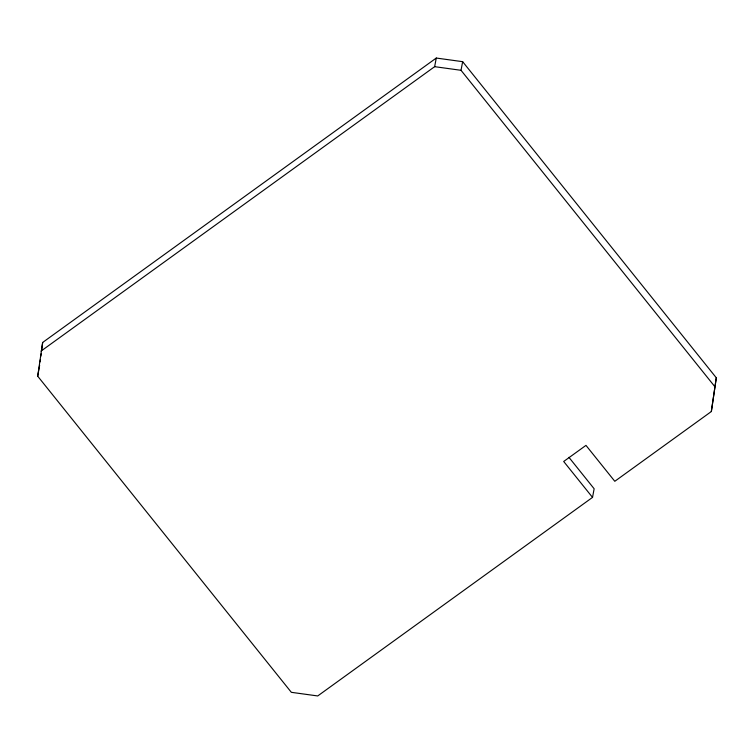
<?xml version="1.0" encoding="UTF-8"?>
<svg xmlns="http://www.w3.org/2000/svg" width="754" height="754" viewBox="0 0 754 754"><rect width="100%" height="100%" fill="white"/><g stroke="black" fill="none" stroke-linecap="round" stroke-linejoin="round"><path stroke-width="1.13" d="M37.7 376.189L42.658 342.467L436.274 58.049L462.654 61.677L716.3 377.811L711.342 411.533L614.793 481.297L585.971 445.378L563.69 461.476L592.521 497.395L317.726 695.951L291.346 692.323L37.7 376.189L39.632 365.285M40.085 361.863L40.386 359.583M40.839 356.161L41.14 353.871M41.593 350.45L42.658 342.467M711.342 411.533L716.3 377.811M41.027 351.091L434.643 66.672L436.274 58.049M714.669 386.434L461.024 70.301L462.654 61.677M592.521 497.395L594.143 488.771L568.931 457.339M434.643 66.672L461.024 70.301"/></g></svg>
